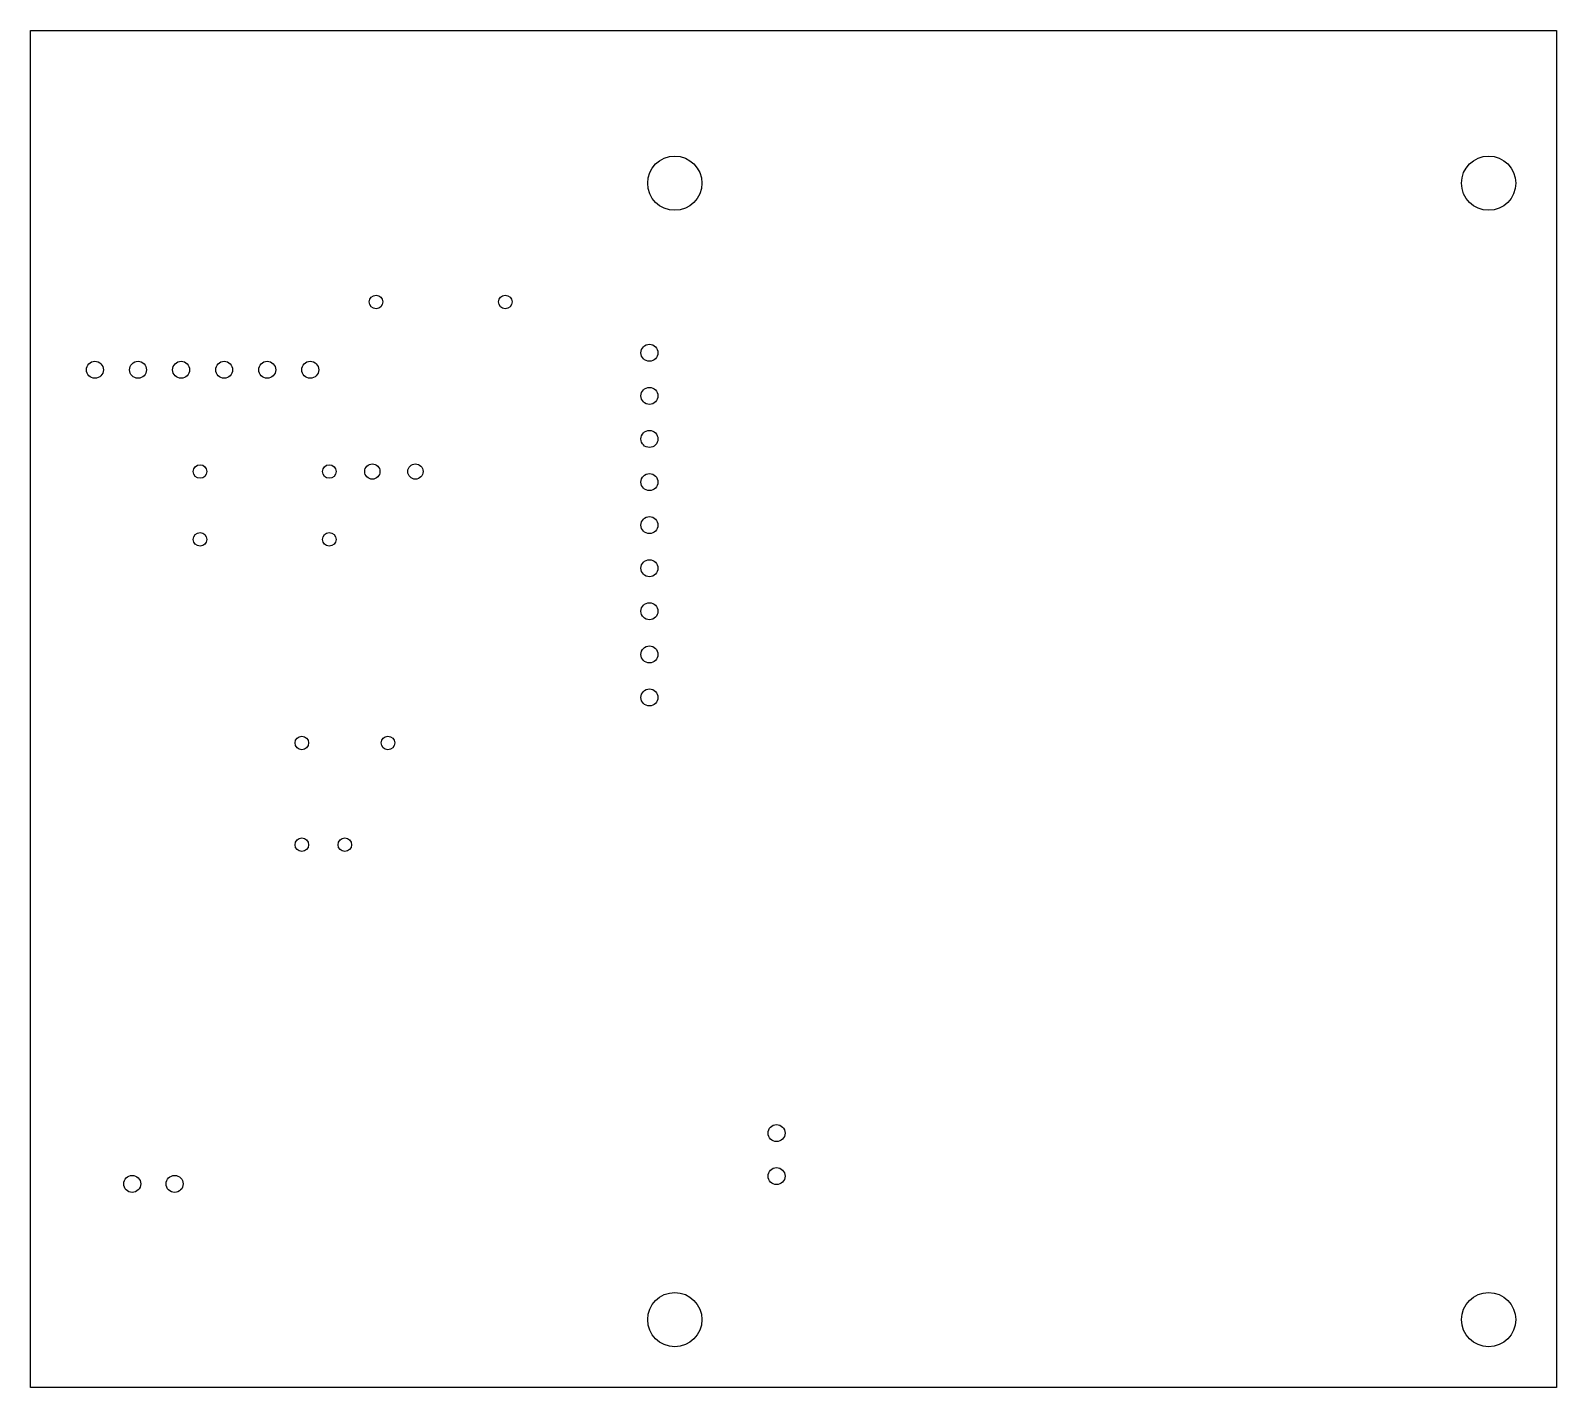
# Model space of a CAD drawing. Header units: millimetres. Extents: x 100 to 190, y -170 to -90.
import ezdxf

# ---------------------------------------------------------------- set-up
doc = ezdxf.new("R2010")
doc.units = ezdxf.units.MM
doc.layers.add('Edge.Cuts', color=254, linetype='CONTINUOUS', true_color=0xd0d2cd)

msp = doc.modelspace()

# ---------------------------------------------------------------- linework, layer by layer
at = {"layer": 'Edge.Cuts', "linetype": 'CONTINUOUS'}
for p, q in [((100, -90), (190, -90)), ((100, -170), (100, -90)), ((190, -90), (190, -170)), ((190, -170), (100, -170))]:
    msp.add_line(p, q, dxfattribs=at)
at = {"layer": 'Edge.Cuts'}
for centre, radius in [((138, -99), 1.6), ((186, -99), 1.6), ((120.38, -106), 0.4), ((128, -106), 0.4), ((136.5, -109), 0.5), ((103.8, -110), 0.5), ((106.34, -110), 0.5), ((108.88, -110), 0.5), ((111.42, -110), 0.5), ((113.96, -110), 0.5), ((116.5, -110), 0.5), ((136.5, -111.54), 0.5), ((136.5, -114.08), 0.5), ((110, -116), 0.4), ((117.62, -116), 0.4), ((120.16, -116), 0.45), ((122.7, -116), 0.45), ((136.5, -116.62), 0.5), ((136.5, -119.16), 0.5), ((110, -120), 0.4), ((117.62, -120), 0.4), ((136.5, -121.7), 0.5), ((136.5, -124.24), 0.5), ((136.5, -126.78), 0.5), ((136.5, -129.32), 0.5), ((116, -132), 0.4), ((121.08, -132), 0.4), ((116, -138), 0.4), ((118.54, -138), 0.4), ((144, -155), 0.5), ((106, -158), 0.5), ((108.5, -158), 0.5), ((144, -157.54), 0.5), ((138, -166), 1.6), ((186, -166), 1.6)]:
    msp.add_circle(centre, radius, dxfattribs=at)

doc.saveas('drawing.dxf')
